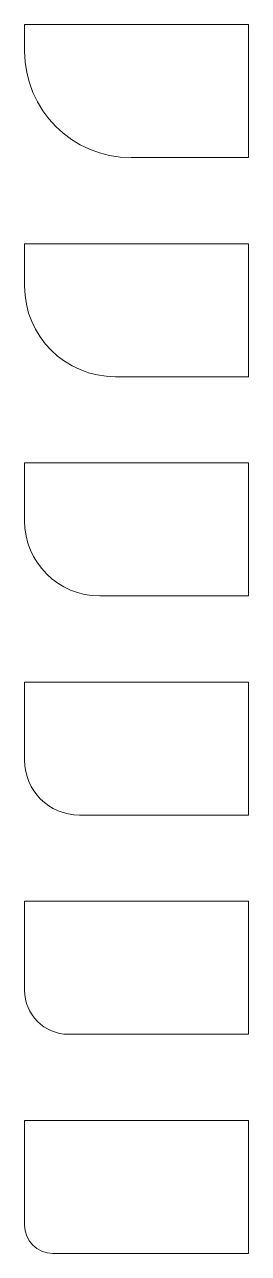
# Model space of a CAD drawing. Header units: millimetres. Extents: x -2860 to 11440, y -11908 to 66592.
import ezdxf

# ---------------------------------------------------------------- set-up
doc = ezdxf.new("R2010")
doc.units = ezdxf.units.MM
doc.layers.add('A-DETL', color=90, linetype='Continuous', lineweight=9)

msp = doc.modelspace()

# ---------------------------------------------------------------- linework, layer by layer
at = {"layer": 'A-DETL'}
for p, q in [((-2860, 66592), (11440, 66592)), ((-2860, 64892), (-2860, 66592)), ((11440, 66592), (11440, 58092)), ((11440, 58092), (3940, 58092)), ((-2860, 52592), (11440, 52592)), ((-2860, 49892), (-2860, 52592)), ((11440, 52592), (11440, 44092)), ((11440, 44092), (2940, 44092)), ((-2860, 38592), (11440, 38592)), ((-2860, 34892), (-2860, 38592)), ((11440, 38592), (11440, 30092)), ((11440, 30092), (1940, 30092)), ((-2860, 24592), (11440, 24592)), ((-2860, 19592), (-2860, 24592)), ((11440, 24592), (11440, 16092)), ((11440, 16092), (640, 16092)), ((-2860, 10592), (11440, 10592)), ((-2860, 4892), (-2860, 10592)), ((11440, 10592), (11440, 2092)), ((11440, 2092), (-60, 2092)), ((-2860, -3408), (11440, -3408)), ((-2860, -10108), (-2860, -3408)), ((11440, -3408), (11440, -11908)), ((11440, -11908), (-1060, -11908))]:
    msp.add_line(p, q, dxfattribs=at)
for centre, radius in [((3940, 64892), 6800), ((2940, 49892), 5800), ((1940, 34892), 4800), ((640, 19592), 3500), ((-60, 4892), 2800), ((-1060, -10108), 1800)]:
    msp.add_arc(centre, radius, 180, 270, dxfattribs=at)

doc.saveas('drawing.dxf')
